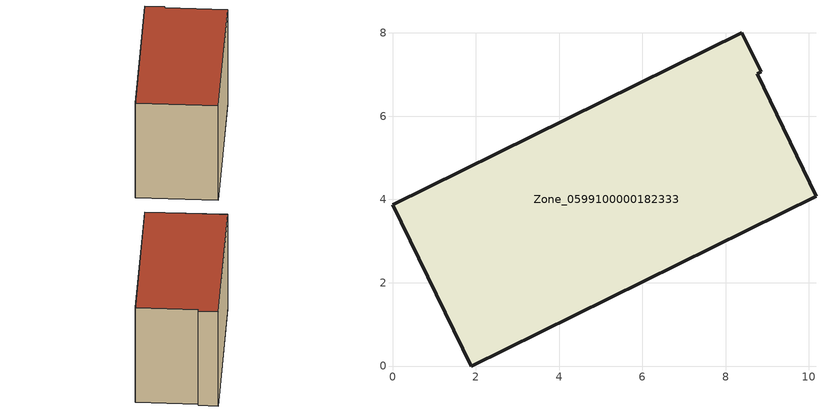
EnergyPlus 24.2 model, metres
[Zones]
Zone_0599100000182333
 floor ground (C_G): 0,3.87 8.39,8 8.85,7.07 8.76,7.02 10.17,4.08 1.89,0 z0
 wall outside (C_F): 1.89,0 10.17,4.08 8.76,7.02 8.85,7.07 8.39,8 0,3.87 1.89,0 z0:5.81
 roof outside (C_R): 8.39,8 0,3.87 1.89,0 10.17,4.08 8.76,7.02 8.85,7.07 z5.81
[BUILDING]
Pand.0599100000182333: North Axis=0; Terrain=City; Loads Convergence Tolerance Value=0.04; Temperature Convergence Tolerance Value=0.4; Solar Distribution=FullExterior; Maximum Number of Warmup Days=25; Minimum Number of Warmup Days=1
[Site:Location]
Rotterdam.The.Hague.AP_ZH_NLD Design_Conditions: Latitude=51.96; Longitude=4.45; Time Zone=1; Elevation=-4.5
[SITE:GROUNDTEMPERATURE:BUILDINGSURFACE]
18, 18, 18, 18, 18, 18, 18, 18, 18, 18, 18, 18
[MATERIAL] Thermal Absorptance=0.9; Solar Absorptance=0.7; Visible Absorptance=0.7
Name | Roughness | Thickness | Conductivity | Density | Specific Heat
G.TI.1946-1964 | MediumSmooth | 0.15 | 1 | 540 | 1210
F.TI.1946-1964 | Rough | 0.3 | 0.857143 | 1920 | 840
R.TI.1946-1964 | MediumRough | 0.2 | 0.277778 | 1500 | 1000
[CONSTRUCTION]
C_G: G.TI.1946-1964
C_F: F.TI.1946-1964
C_R: R.TI.1946-1964
[ZONE]
Zone_0599100000182333: Type=1; Multiplier=1; Ceiling Height=Autocalculate; Volume=Autocalculate; Floor Area=autocalculate; Part of Total Floor Area=Yes
[ZONEINFILTRATION:DESIGNFLOWRATE]
Infil_Zone_0599100000182333: Zone or ZoneList or Space or SpaceList=Zone_0599100000182333; Schedule=AlwaysOn; Design Flow Rate Calculation Method=Flow/Area; Flow Rate per Floor Area=0.003; Constant Term Coefficient=1; Temperature Term Coefficient=0; Velocity Term Coefficient=0; Velocity Squared Term Coefficient=0
[HVACTEMPLATE:ZONE:IDEALLOADSAIRSYSTEM]
Zone_0599100000182333: Maximum Heating Supply Air Temperature=50; Minimum Cooling Supply Air Temperature=13; Maximum Heating Supply Air Humidity Ratio=0.0156; Minimum Cooling Supply Air Humidity Ratio=0.0077; Heating Limit=NoLimit; Cooling Limit=NoLimit; Dehumidification Control Type=ConstantSensibleHeatRatio; Cooling Sensible Heat Ratio=0.7; Dehumidification Setpoint=60; Humidification Control Type=None; Humidification Setpoint=30; Outdoor Air Method=None; Outdoor Air Flow Rate per Person=0.00944; Outdoor Air Flow Rate per Zone Floor Area=0; Outdoor Air Flow Rate per Zone=0; Demand Controlled Ventilation Type=None; Outdoor Air Economizer Type=NoEconomizer; Heat Recovery Type=None; Sensible Heat Recovery Effectiveness=0.7; Latent Heat Recovery Effectiveness=0.65
[ZONECONTROL:THERMOSTAT]
ThermostatControl_Zone_0599100000182333: Zone or ZoneList=Zone_0599100000182333; Control Type Schedule=DualSetpointControlType; Control 1=Thermostat_Zone_0599100000182333; Temperature Difference Between Cutout And Setpoint=0
[THERMOSTATSETPOINT:DUALSETPOINT]
Thermostat_Zone_0599100000182333: Heating Setpoint Temperature Schedule=HeatingSetpoint_Zone_0599100000182333; Cooling Setpoint Temperature Schedule=CoolingSetpoint_Zone_0599100000182333
[SCHEDULE:COMPACT]
HeatingSetpoint_Zone_0599100000182333: Through: 12/31, For: AllDays, Until: 24:00, 21
CoolingSetpoint_Zone_0599100000182333: Through: 12/31, For: AllDays, Until: 24:00, 24
DualSetpointControlType: Through: 12/31, For: AllDays, Until: 24:00, 4
AlwaysOn: Through: 12/31, For: AllDays, Until: 24:00, 1
